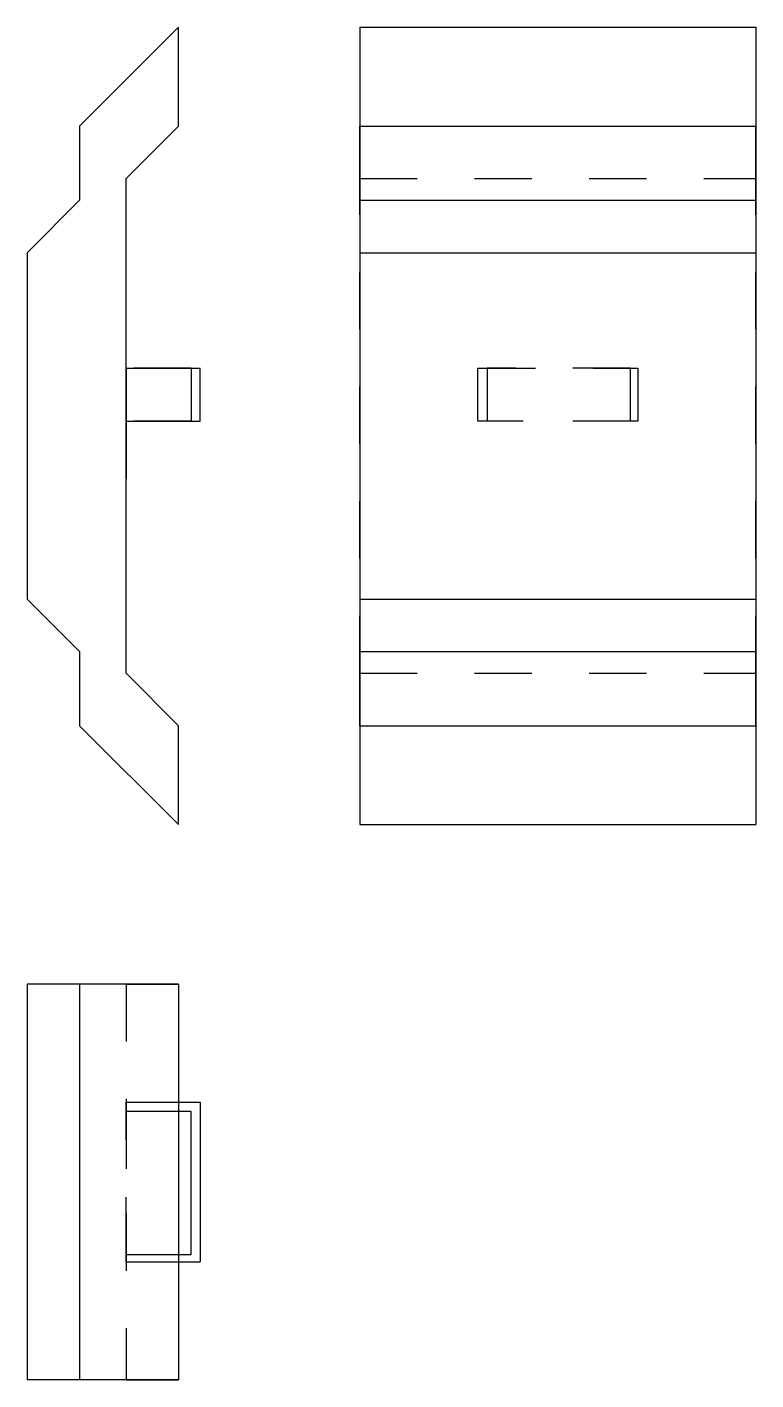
# Model space of a CAD drawing. Extents: x 0 to 1.27, y 0 to 2.36.
import ezdxf

# ---------------------------------------------------------------- set-up
doc = ezdxf.new("R2010")
doc.units = 0
doc.linetypes.add('HIDDEN', pattern=[0.069579, 0.046409, -0.02317])
for name, color, linetype in [('FRONT', 7, 'CONTINUOUS'), ('FRONT_HID', 7, 'HIDDEN'), ('LEFT', 7, 'CONTINUOUS'), ('LEFT_HID', 7, 'HIDDEN'), ('TOP', 7, 'CONTINUOUS'), ('TOP_HID', 7, 'HIDDEN')]:
    doc.layers.add(name, color=color, linetype=linetype)

msp = doc.modelspace()

# ---------------------------------------------------------------- linework, layer by layer
at = {"layer": 'FRONT'}
for p, q in [((0.264195, 2.360464), (0.091556, 2.187825)), ((0.264195, 2.187825), (0.264195, 2.360464)), ((0.091556, 2.187825), (0.091556, 2.058345)), ((0.17264, 2.096269), (0.264195, 2.187825)), ((0.17264, 1.233071), (0.17264, 2.096269)), ((0.091556, 2.058345), (0, 1.966789)), ((0, 1.966789), (0, 1.362551)), ((0.17264, 1.76511), (0.302119, 1.76511)), ((0.302119, 1.672642), (0.302119, 1.76511)), ((0.17264, 1.672642), (0.302119, 1.672642)), ((0, 1.362551), (0.091556, 1.270995)), ((0.091556, 1.270995), (0.091556, 1.141515)), ((0.264195, 1.141515), (0.17264, 1.233071)), ((0.091556, 1.141515), (0.264195, 0.968876)), ((0.264195, 0.968876), (0.264195, 1.141515))]:
    msp.add_line(p, q, dxfattribs=at)
at = {"layer": 'FRONT_HID', "linetype": 'HIDDEN'}
for p, q in [((0.17264, 1.76511), (0.17264, 1.672642)), ((0.17264, 1.672642), (0.17264, 1.76511)), ((0.17264, 1.76511), (0.28613, 1.76511)), ((0.28613, 1.76511), (0.17264, 1.76511)), ((0.17264, 1.76511), (0.17264, 1.672642)), ((0.17264, 1.76511), (0.17264, 1.672642)), ((0.28613, 1.76511), (0.28613, 1.672642)), ((0.28613, 1.76511), (0.28613, 1.672642)), ((0.17264, 1.672642), (0.17264, 1.549311)), ((0.17264, 1.672642), (0.17264, 1.549311)), ((0.28613, 1.672642), (0.17264, 1.672642)), ((0.17264, 1.672642), (0.28613, 1.672642))]:
    msp.add_line(p, q, dxfattribs=at)
at = {"layer": 'LEFT'}
for p, q in [((0.580437, 2.360464), (0.580437, 2.187825)), ((0.580437, 2.360464), (1.270995, 2.360464)), ((1.270995, 2.360464), (1.270995, 2.187825)), ((0.580437, 2.187825), (0.580437, 2.058345)), ((0.580437, 2.187825), (1.270995, 2.187825)), ((1.270995, 2.187825), (1.270995, 2.058345)), ((0.580437, 2.058345), (0.580437, 1.966789)), ((0.580437, 2.058345), (1.270995, 2.058345)), ((1.270995, 2.058345), (1.270995, 1.966789)), ((0.580437, 1.966789), (1.270995, 1.966789)), ((0.580437, 1.966789), (0.580437, 1.362551)), ((1.270995, 1.966789), (1.270995, 1.362551)), ((0.580437, 1.362551), (1.270995, 1.362551)), ((0.580437, 1.362551), (0.580437, 1.270995)), ((1.270995, 1.362551), (1.270995, 1.270995)), ((0.580437, 1.270995), (1.270995, 1.270995)), ((0.580437, 1.270995), (0.580437, 1.141515)), ((1.270995, 1.270995), (1.270995, 1.141515)), ((0.580437, 1.141515), (1.270995, 1.141515)), ((0.580437, 1.141515), (0.580437, 0.968876)), ((1.270995, 1.141515), (1.270995, 0.968876)), ((0.580437, 0.968876), (1.270995, 0.968876))]:
    msp.add_line(p, q, dxfattribs=at)
at = {"layer": 'LEFT_HID', "linetype": 'HIDDEN'}
for p, q in [((0.580437, 2.096269), (0.580437, 2.187825)), ((1.270995, 2.096269), (1.270995, 2.187825)), ((0.580437, 1.233071), (0.580437, 2.096269)), ((0.580437, 2.096269), (1.270995, 2.096269)), ((1.270995, 1.233071), (1.270995, 2.096269)), ((0.786335, 1.672642), (0.786335, 1.76511)), ((0.786335, 1.76511), (0.802468, 1.76511)), ((0.786335, 1.76511), (1.065097, 1.76511)), ((0.786335, 1.672642), (0.786335, 1.76511)), ((1.051976, 1.76511), (0.802468, 1.76511)), ((0.802468, 1.76511), (0.802468, 1.672642)), ((0.802468, 1.76511), (0.802468, 1.672642)), ((1.051976, 1.76511), (1.065097, 1.76511)), ((1.051976, 1.76511), (1.051976, 1.672642)), ((1.051976, 1.76511), (1.051976, 1.672642)), ((1.065097, 1.76511), (1.065097, 1.672642)), ((1.065097, 1.76511), (1.065097, 1.672642)), ((0.802468, 1.672642), (0.786335, 1.672642)), ((1.065097, 1.672642), (0.786335, 1.672642)), ((1.051976, 1.672642), (0.802468, 1.672642)), ((1.065097, 1.672642), (1.051976, 1.672642)), ((0.580437, 1.141515), (0.580437, 1.233071)), ((0.580437, 1.233071), (1.270995, 1.233071)), ((1.270995, 1.141515), (1.270995, 1.233071))]:
    msp.add_line(p, q, dxfattribs=at)
at = {"layer": 'TOP'}
for p, q in [((0, 0.690558), (0, 0)), ((0.091556, 0.690558), (0, 0.690558)), ((0.264195, 0.690558), (0.091556, 0.690558)), ((0.091556, 0.690558), (0.091556, 0)), ((0.264195, 0.690558), (0.264195, 0)), ((0.264195, 0.48466), (0.302119, 0.48466)), ((0.302119, 0.48466), (0.302119, 0.205898)), ((0.28613, 0.468527), (0.264195, 0.468527)), ((0.28613, 0.219019), (0.28613, 0.468527)), ((0.264195, 0.219019), (0.28613, 0.219019)), ((0.264195, 0.205898), (0.302119, 0.205898)), ((0.091556, 0), (0, 0)), ((0.264195, 0), (0.091556, 0))]:
    msp.add_line(p, q, dxfattribs=at)
at = {"layer": 'TOP_HID', "linetype": 'HIDDEN'}
for p, q in [((0.264195, 0.690558), (0.17264, 0.690558)), ((0.17264, 0.690558), (0.264195, 0.690558)), ((0.17264, 0.690558), (0.17264, 0)), ((0.17264, 0.690558), (0.17264, 0)), ((0.17264, 0.468527), (0.17264, 0.48466)), ((0.17264, 0.48466), (0.17264, 0.468527)), ((0.17264, 0.48466), (0.264195, 0.48466)), ((0.17264, 0.48466), (0.302119, 0.48466)), ((0.17264, 0.468527), (0.17264, 0.219019)), ((0.17264, 0.468527), (0.17264, 0.219019)), ((0.264195, 0.468527), (0.17264, 0.468527)), ((0.17264, 0.219019), (0.17264, 0.468527)), ((0.28613, 0.468527), (0.17264, 0.468527)), ((0.17264, 0.219019), (0.17264, 0.205898)), ((0.17264, 0.205898), (0.17264, 0.219019)), ((0.17264, 0.219019), (0.264195, 0.219019)), ((0.17264, 0.219019), (0.28613, 0.219019)), ((0.17264, 0.205898), (0.264195, 0.205898)), ((0.17264, 0.205898), (0.302119, 0.205898)), ((0.264195, 0), (0.17264, 0)), ((0.17264, 0), (0.264195, 0))]:
    msp.add_line(p, q, dxfattribs=at)

doc.saveas('drawing.dxf')
